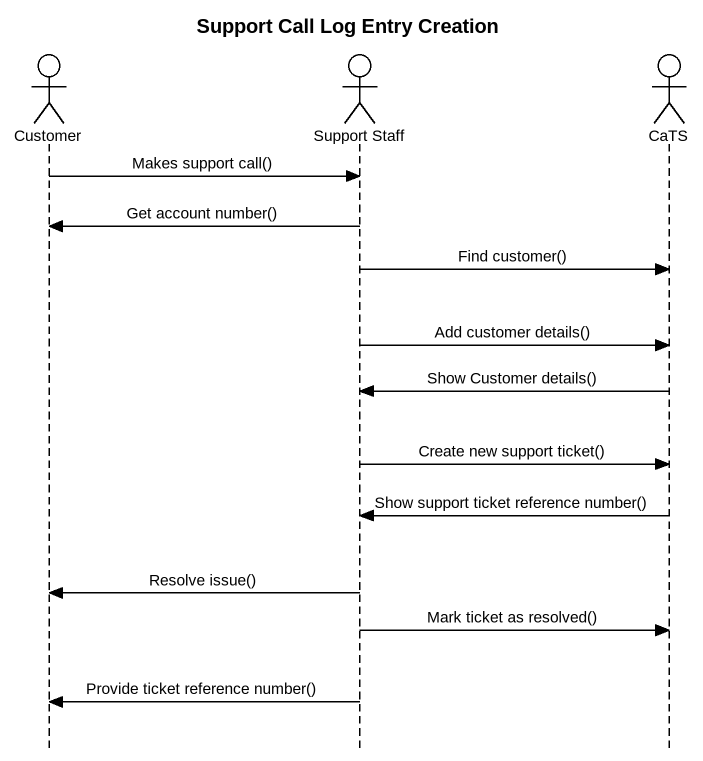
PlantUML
@startuml
title Support Call Log Entry Creation
hide footbox
actor Customer
actor "Support Staff" as Support_Staff
actor CaTS

Customer -> Support_Staff : Makes support call()
Support_Staff -> Customer : Get account number()
Support_Staff -> CaTS : Find customer()
Support_Staff -> CaTS : Add customer details()
CaTS -> Support_Staff : Show Customer details()
Support_Staff -> CaTS : Create new support ticket()
CaTS -> Support_Staff : Show support ticket reference number()
Support_Staff -> Customer : Resolve issue()
Support_Staff -> CaTS : Mark ticket as resolved()
Support_Staff -> Customer : Provide ticket reference number()
@enduml
